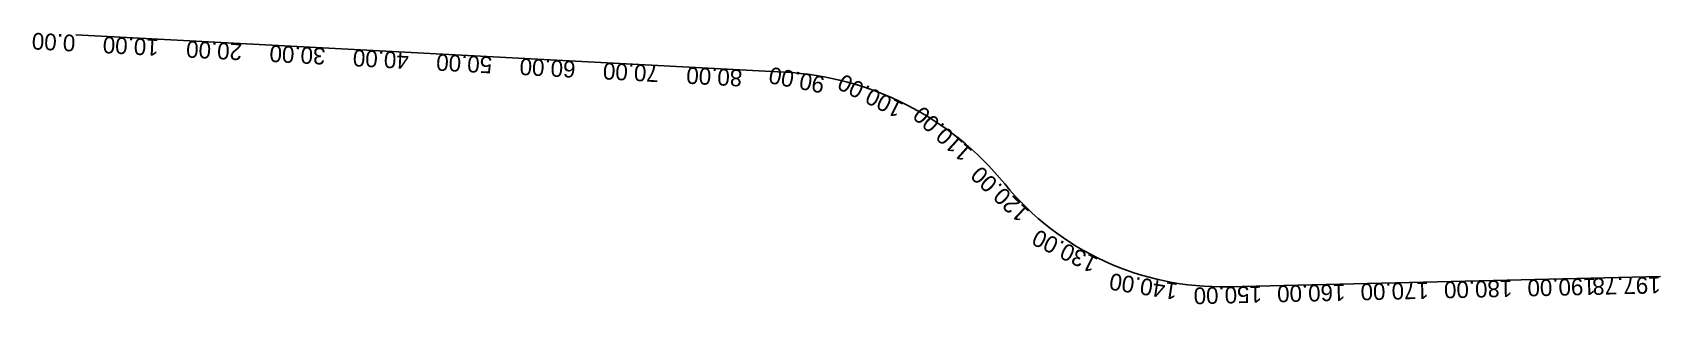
# Model space of a CAD drawing. Extents: x 2695 to 2890, y 1184 to 1216.
import ezdxf

# ---------------------------------------------------------------- set-up
doc = ezdxf.new("R2010")
doc.units = 0
doc.layers.add('B', color=7, linetype='CONTINUOUS')

msp = doc.modelspace()

# ---------------------------------------------------------------- linework, layer by layer
at = {"layer": 'B', "color": 1, "linetype": 'CONTINUOUS'}
for points in [[(2699.7185, 1215.8647), (2784.602, 1211.4162)], [(2837.7576, 1185.7299), (2889.5595, 1186.9422)]]:
    msp.add_lwpolyline(points, dxfattribs=at)
at = {"layer": 'B', "color": 1}
for centre, radius, start, end in [((2782.6878, 1174.8902), 36.576073, 39.25351722, 86.99999901), ((2836.9732, 1219.2488), 33.528069, 219.25351198, 271.34060289)]:
    msp.add_arc(centre, radius, start, end, dxfattribs=at)

# ---------------------------------------------------------------- texts
for s, rotation, p in [('0.00', 177, (2699.7185, 1215.8647)), ('10.00', 177, (2709.704796, 1215.341347)), ('20.00', 177, (2719.691091, 1214.817994)), ('30.00', 177, (2729.677387, 1214.294641)), ('40.00', 177, (2739.663683, 1213.771288)), ('50.00', 177, (2749.649978, 1213.247935)), ('60.00', 177, (2759.636274, 1212.724582)), ('70.00', 177, (2769.62257, 1212.201229)), ('80.00', 177, (2779.608866, 1211.677876)), ('90.00', 169.168, (2789.561807, 1210.814525)), ('100.00', 153.503, (2799.006395, 1207.624166)), ('110.00', 137.838, (2807.238763, 1202.002177)), ('120.00', 136.978, (2814.097531, 1194.736861)), ('130.00', 154.067, (2822.310452, 1189.096931)), ('140.00', 171.155, (2831.818094, 1186.119413)), ('150.00', 181.341, (2841.796382, 1185.824418)), ('160.00', 181.341, (2851.793645, 1186.05838)), ('170.00', 181.341, (2861.790908, 1186.292342)), ('180.00', 181.341, (2871.788171, 1186.526304)), ('190.00', 181.341, (2881.785433, 1186.760266)), ('197.78', 181.341, (2889.55952, 1186.9422))]:
    msp.add_text(s, height=2, rotation=rotation, dxfattribs=at).set_placement(p)

doc.saveas('drawing.dxf')
